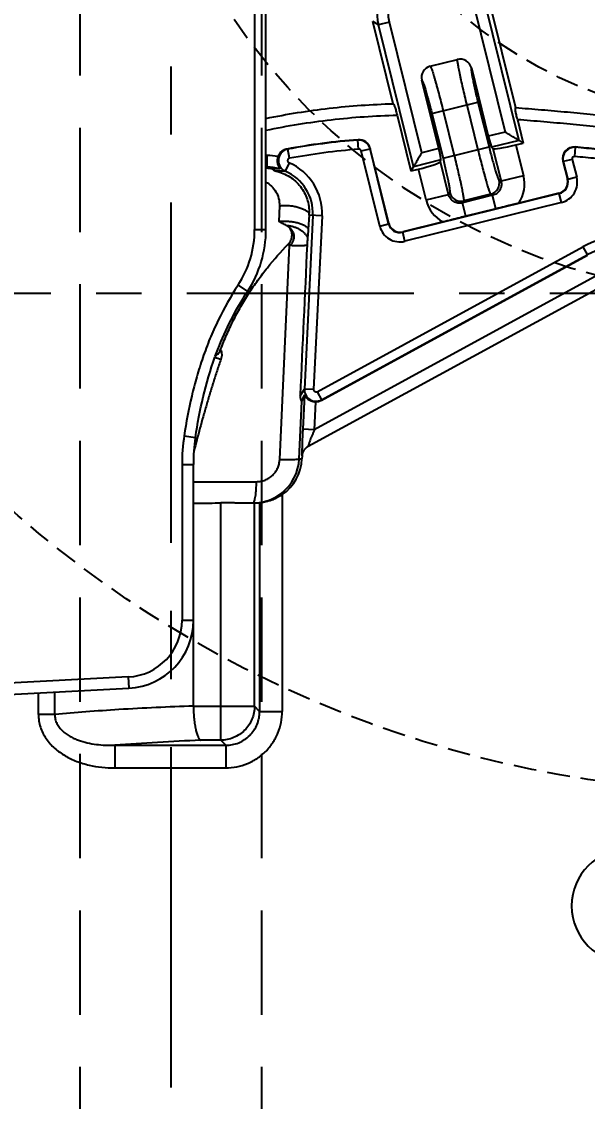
# Model space of a CAD drawing. Header units: millimetres. Extents: x 28656 to 29764, y -21384 to -20601.
# Drawn here: x 29527.55 to 29552.48, y -20886.88 to -20839.29 of the extents above; entities that cross this region are included whole.
import ezdxf

# ---------------------------------------------------------------- set-up
doc = ezdxf.new("R2010")
doc.units = ezdxf.units.MM
doc.header["$LTSCALE"] = 8
doc.linetypes.add('CENTER', pattern=[2, 1.25, -0.25, 0.25, -0.25])
doc.linetypes.add('HIDDEN', pattern=[0.375, 0.25, -0.125])
doc.layers.get('DEFPOINTS').update_dxf_attribs({"color": 6})
for name, color, linetype in [('Cav-cor', 30, 'Continuous'), ('CL', 1, 'Continuous'), ('WT', 4, 'Continuous')]:
    doc.layers.add(name, color=color, linetype=linetype)
doc.layers.add('dim', color=3, linetype='Continuous', lineweight=15)
doc.styles.get("Standard").update_dxf_attribs({"font": 'txt.shx', "width": 0.8, "bigfont": 'chineset.shx'})
doc.dimstyles.new('ISO-25', dxfattribs={"dimtxt": 5, "dimasz": 4, "dimexe": 0.3, "dimexo": 0.3, "dimtad": 0, "dimzin": 1, "dimdsep": 46, "dimtxsty": 'Standard', "dimcen": 0, "dimclrd": 3, "dimclre": 3, "dimclrt": 3, "dimazin": 0, "dimtfac": 1, "dimtofl": 0, "dimtmove": 0, "dimatfit": 0, "dimfxl": 0, "dimarcsym": 0})

# ---------------------------------------------------------------- blocks, each defined once
blk = doc.blocks.new('*D27501')
at = {"layer": 'DEFPOINTS', "color": 0}
for p in [(29483.462, -20823.266), (29534.117, -20823.266), (29508.117, -20943.266)]:
    blk.add_point(p, dxfattribs=at)
at = {"layer": 'dim', "color": 3, "lineweight": -2}
for p, q in [((29533.817, -20823.266), (29483.162, -20823.266)), ((29483.462, -20827.266), (29483.462, -20874.308)), ((29483.462, -20939.266), (29483.462, -20892.224)), ((29507.817, -20943.266), (29483.162, -20943.266))]:
    blk.add_line(p, q, dxfattribs=at)
at = {"layer": 'dim', "color": 3}
for points in [[(29484.128, -20827.266), (29482.795, -20827.266), (29483.462, -20823.266)], [(29482.795, -20939.266), (29484.128, -20939.266), (29483.462, -20943.266)]]:
    blk.add_solid(points, dxfattribs=at)
at = {"layer": 'dim', "color": 3, "insert": (29483.462, -20883.266), "char_height": 5, "attachment_point": 5, "rotation": 90}
blk.add_mtext('120.00', dxfattribs=at)
blk = doc.blocks.new('*D27502')
at = {"layer": 'DEFPOINTS', "color": 0}
for p in [(29534.117, -20718.266), (29474.332, -20943.266), (29508.117, -20943.266)]:
    blk.add_point(p, dxfattribs=at)
at = {"layer": 'dim', "color": 3, "lineweight": -2}
for p, q in [((29533.817, -20718.266), (29474.032, -20718.266)), ((29474.332, -20722.266), (29474.332, -20820.808)), ((29474.332, -20939.266), (29474.332, -20840.724)), ((29507.817, -20943.266), (29474.032, -20943.266))]:
    blk.add_line(p, q, dxfattribs=at)
at = {"layer": 'dim', "color": 3}
for points in [[(29474.998, -20722.266), (29473.665, -20722.266), (29474.332, -20718.266)], [(29473.665, -20939.266), (29474.998, -20939.266), (29474.332, -20943.266)]]:
    blk.add_solid(points, dxfattribs=at)
at = {"layer": 'dim', "color": 3, "insert": (29474.332, -20830.766), "char_height": 5, "attachment_point": 5, "rotation": 90}
blk.add_mtext('225.00', dxfattribs=at)

msp = doc.modelspace()

# ---------------------------------------------------------------- linework, layer by layer
at = {"color": 8, "linetype": 'HIDDEN', "ltscale": 0.5}
for radius in [50, 28.15, 20.5]:
    msp.add_circle((29560.117, -20823.266), radius, dxfattribs=at)
at = {"layer": 'Cav-cor', "color": 241}
for p, q in [((29537.817, -20838.023), (29537.817, -20848.449)), ((29538.317, -20848.449), (29538.317, -20838.023)), ((29547.919, -20838.281), (29549.469, -20844.528)), ((29548.066, -20838.037), (29549.316, -20843.079)), ((29547.436, -20838.401), (29548.863, -20844.156)), ((29543.273, -20839.433), (29543.029, -20839.287)), ((29543.927, -20842.906), (29543.029, -20839.287)), ((29543.756, -20839.313), (29543.273, -20839.433)), ((29544.822, -20845.681), (29543.273, -20839.433)), ((29545.184, -20845.069), (29543.756, -20839.313)), ((29545.556, -20841.254), (29546.752, -20840.958)), ((29547.37, -20841.33), (29548.117, -20844.341)), ((29545.93, -20844.884), (29545.183, -20841.872)), ((29545.63, -20843.338), (29547.659, -20842.834)), ((29547.165, -20842.957), (29547.655, -20844.932)), ((29547.659, -20842.834), (29548.149, -20844.81)), ((29544.098, -20843.412), (29544.708, -20845.87)), ((29545.63, -20843.338), (29546.12, -20845.313)), ((29546.124, -20843.215), (29546.614, -20845.19)), ((29549.399, -20843.598), (29549.658, -20844.643)), ((29542.379, -20844.493), (29542.369, -20844.506)), ((29542.4, -20844.913), (29542.369, -20844.506)), ((29548.863, -20844.156), (29548.117, -20844.341)), ((29549.47, -20844.529), (29548.263, -20844.828)), ((29549.47, -20844.529), (29549.658, -20844.643)), ((29539.354, -20845.311), (29539.28, -20844.91)), ((29542.507, -20844.99), (29542.903, -20844.892)), ((29543.329, -20848.301), (29542.507, -20844.99)), ((29542.913, -20844.878), (29542.903, -20844.892)), ((29543.724, -20848.202), (29542.903, -20844.892)), ((29543.734, -20848.187), (29542.913, -20844.878)), ((29545.93, -20844.884), (29545.184, -20845.069)), ((29546.12, -20845.313), (29548.149, -20844.81)), ((29548.321, -20844.887), (29548.263, -20844.828)), ((29548.321, -20844.887), (29548.679, -20846.327)), ((29549.33, -20844.724), (29549.658, -20844.643)), ((29549.33, -20844.724), (29549.667, -20846.082)), ((29551.927, -20845.234), (29551.965, -20844.828)), ((29551.948, -20844.813), (29551.965, -20844.828)), ((29538.317, -20845.186), (29538.358, -20845.186)), ((29538.358, -20845.186), (29538.358, -20845.696)), ((29546.028, -20845.383), (29544.822, -20845.682)), ((29546.004, -20845.462), (29546.028, -20845.383)), ((29546.361, -20846.902), (29546.004, -20845.462)), ((29551.406, -20845.444), (29551.602, -20846.235)), ((29551.406, -20845.444), (29551.423, -20845.458)), ((29551.818, -20845.36), (29551.423, -20845.458)), ((29551.423, -20845.458), (29551.618, -20846.245)), ((29551.818, -20845.36), (29552.013, -20846.146)), ((29538.317, -20845.696), (29538.358, -20845.696)), ((29538.358, -20845.696), (29538.317, -20845.734)), ((29539.332, -20845.505), (29539.169, -20845.879)), ((29544.822, -20845.681), (29544.708, -20845.87)), ((29544.708, -20845.87), (29545.036, -20845.789)), ((29545.373, -20847.147), (29545.036, -20845.789)), ((29548.591, -20846.274), (29548.679, -20846.327)), ((29549.667, -20846.082), (29548.679, -20846.327)), ((29551.618, -20846.245), (29551.602, -20846.235)), ((29552.013, -20846.146), (29551.618, -20846.245)), ((29551.246, -20846.862), (29544.342, -20848.574)), ((29545.373, -20847.147), (29546.361, -20846.902)), ((29546.414, -20846.814), (29546.361, -20846.902)), ((29548.219, -20846.891), (29547.031, -20847.186)), ((29548.219, -20846.891), (29548.307, -20846.944)), ((29551.23, -20846.853), (29549.46, -20847.291)), ((29551.246, -20846.862), (29551.23, -20846.853)), ((29551.344, -20847.258), (29551.246, -20846.862)), ((29551.344, -20847.258), (29544.44, -20848.97)), ((29548.307, -20846.944), (29546.978, -20847.274)), ((29547.031, -20847.186), (29546.978, -20847.274)), ((29547.125, -20847.868), (29546.978, -20847.274)), ((29548.454, -20847.538), (29548.307, -20846.944)), ((29538.909, -20847.41), (29538.881, -20848.094)), ((29540.381, -20847.833), (29540.01, -20855.486)), ((29540.788, -20847.852), (29540.22, -20847.825)), ((29540.788, -20847.852), (29540.417, -20855.506)), ((29548.454, -20847.538), (29547.125, -20847.868)), ((29543.329, -20848.301), (29543.724, -20848.202)), ((29543.724, -20848.202), (29543.734, -20848.187)), ((29546.121, -20848.12), (29544.351, -20848.559)), ((29537.817, -20848.449), (29538.317, -20848.449)), ((29544.342, -20848.574), (29544.351, -20848.559)), ((29544.44, -20848.97), (29544.342, -20848.574)), ((29538.921, -20858.596), (29539.36, -20849.161)), ((29540.568, -20855.6), (29552.283, -20849.213)), ((29552.283, -20849.213), (29552.484, -20849.582)), ((29540.749, -20855.981), (29552.484, -20849.582)), ((29540.763, -20855.958), (29552.478, -20849.571)), ((29552.96, -20850.454), (29540.447, -20857.276)), ((29537.085, -20850.909), (29537.504, -20851.183)), ((29540.173, -20858.007), (29553.204, -20850.902)), ((29539.823, -20855.784), (29540.01, -20855.486)), ((29540.417, -20855.506), (29540.01, -20855.486)), ((29540.011, -20855.748), (29539.938, -20857.252)), ((29540.568, -20855.6), (29540.763, -20855.958)), ((29540.749, -20855.981), (29540.763, -20855.958)), ((29539.783, -20858.566), (29539.902, -20856.03)), ((29540.507, -20856.043), (29540.447, -20857.276)), ((29540.447, -20857.276), (29539.938, -20857.252)), ((29534.713, -20857.541), (29535.207, -20857.616)), ((29534.617, -20858.813), (29535.117, -20858.813)), ((29534.617, -20858.813), (29534.617, -20865.677)), ((29535.117, -20869.469), (29535.117, -20858.813)), ((29539.783, -20858.566), (29539.901, -20858.566)), ((29539.907, -20858.43), (29539.901, -20858.566)), ((29535.117, -20859.567), (29537.899, -20859.567)), ((29539.034, -20860.138), (29539.034, -20869.692)), ((29535.117, -20860.507), (29535.828, -20860.507)), ((29536.321, -20870.963), (29536.321, -20860.504)), ((29537.765, -20860.507), (29537.05, -20860.507)), ((29537.815, -20869.469), (29537.815, -20860.507)), ((29538.037, -20860.497), (29538.037, -20869.692)), ((29534.617, -20865.677), (29535.117, -20865.677)), ((29532.248, -20868.173), (29500.117, -20869.857)), ((29532.248, -20868.173), (29532.274, -20868.673)), ((29500.117, -20870.358), (29532.274, -20868.673)), ((29528.287, -20869.823), (29528.287, -20868.882)), ((29529.012, -20869.823), (29529.012, -20868.844)), ((29535.117, -20869.469), (29537.815, -20869.469)), ((29538.037, -20869.692), (29537.815, -20869.469)), ((29538.037, -20869.692), (29539.034, -20869.692)), ((29529.012, -20869.823), (29528.287, -20869.823)), ((29531.65, -20871.186), (29536.543, -20871.186)), ((29531.65, -20871.186), (29531.65, -20872.182)), ((29536.321, -20870.963), (29535.438, -20870.963)), ((29536.543, -20871.186), (29536.321, -20870.963)), ((29536.543, -20871.186), (29536.543, -20872.182)), ((29531.65, -20872.182), (29536.543, -20872.182))]:
    msp.add_line(p, q, dxfattribs=at)
for centre, radius, start, end in [((29545.209, -20838.955), 1.995, 103.995, 193.865), ((29546.875, -20841.453), 0.511, 13.9789, 103.9696), ((29545.678, -20841.75), 0.511, 103.8892, 193.8808), ((29544.703, -20874.374), 29.972, 94.4482, 100.5136), ((29544.704, -20874.382), 29.967, 94.4692, 100.4283), ((29542.408, -20845.015), 0.51, 13.9827, 94.4398), ((29542.418, -20845.001), 0.51, 13.925, 94.477), ((29538.74, -20849.829), 4.948, 83.744, 84.2716), ((29544.704, -20874.382), 29.559, 94.4689, 100.4273), ((29542.408, -20845.014), 0.102, 13.926, 94.4963), ((29551.9, -20845.321), 0.509, 84.5796, 193.9638), ((29551.918, -20845.336), 0.51, 84.7086, 193.8302), ((29538.357, -20847.742), 2.556, 78.9637, 89.9875), ((29551.917, -20845.335), 0.102, 84.5816, 193.9583), ((29538.283, -20847.744), 1.992, 79.9626, 89.0051), ((29538.358, -20847.736), 2.04, 74.0217, 90.0116), ((29538.967, -20850.273), 4.399, 87.3796, 92.601), ((29538.359, -20847.734), 2.025, 357.2097, 66.4217), ((29538.359, -20847.734), 2.432, 357.2123, 66.4224), ((29548.095, -20846.396), 0.511, 284.1157, 13.7443), ((29548.184, -20846.45), 1.528, 326.6168, 13.9444), ((29551.124, -20846.368), 0.509, 283.8408, 14.0192), ((29551.123, -20846.367), 0.917, 283.9172, 13.9435), ((29546.91, -20846.69), 0.511, 194.1157, 283.7443), ((29546.855, -20846.78), 1.528, 193.9082, 241.2638), ((29538.512, -20847.71), 1.712, 356.1553, 359.2021), ((29544.219, -20848.08), 0.917, 193.9172, 283.9435), ((29544.218, -20848.081), 0.509, 193.8408, 284.0192), ((29533.317, -20848.449), 4.5, 326.8629, 0), ((29533.317, -20848.449), 5, 326.8629, 0), ((29554.18, -20852.693), 3.964, 0, 118.6), ((29554.18, -20852.693), 3.556, 0, 118.6), ((29549.981, -20859.073), 14.781, 160.0931, 160.2624), ((29543.694, -20833.4), 22.043, 249.7581, 250.4834), ((29540.52, -20855.509), 0.51, 177.3617, 298.4624), ((29540.519, -20855.511), 0.102, 177.1698, 298.6544), ((29543.117, -20858.813), 8.5, 171.394, 180), ((29543.117, -20858.813), 8, 171.394, 180), ((29540.417, -20858.455), 0.51, 118.587, 177.2131), ((29537.749, -20858.469), 2.036, 307.387, 357.2716), ((29537.745, -20858.463), 2.044, 278.2074, 307.3971), ((29537.743, -20858.452), 2.055, 271.9893, 278.2123), ((29532.117, -20865.677), 2.5, 273, 0), ((29532.117, -20865.677), 3, 273, 0), ((29539.608, -20974.28), 103.401, 92.31114, 94.41386), ((29554.286, -20878.266), 2.5, 90, 270)]:
    msp.add_arc(centre, radius, start, end, dxfattribs=at)
for centre, major_axis, ratio, start_param, end_param in [((29548.143, -20844.335), (-0.123, 0.495), 0.052408, 1.570796, 3.054326), ((29545.904, -20844.89), (-0.123, 0.495), 0.052408, -3.054326, -1.570796), ((29549.309, -20844.637), (0.99, 0.246), 0.087489, -3.089233, -1.570796), ((29545.014, -20845.703), (0.99, 0.246), 0.087489, -1.570796, -0.05236), ((29551.106, -20846.357), (0.437, -0.264), 0.998783, -0.784789, 0.784789), ((29544.229, -20848.063), (0.264, 0.437), 0.998783, -3.926382, -2.356803), ((29538.464, -20858.788), (1.695, 3.59), 0.049606, -0.671752, -0.537792), ((29540.506, -20855.532), (0.272, 0.433), 0.997466, -2.577496, -2.083473), ((29537.862, -20858.467), (-2.041, 0), 0.999657, 2.182041, 3.093162), ((29535.828, -20859.487), (-6.66, 0), 0.153158, 1.570796, 1.64486), ((29537.753, -20858.467), (2.914, 0), 0.700101, -1.549724, -1.47319)]:
    msp.add_ellipse(centre, major_axis=major_axis, ratio=ratio, start_param=start_param, end_param=end_param, dxfattribs=at)
at = {"layer": 'Cav-cor', "color": 241, "extrusion": (-0.998336, 0.045896, 0.0349)}
msp.add_ellipse((29608.99, -19351.559), major_axis=(74.727, 1625.472), ratio=0.000625, start_param=2.74224, end_param=2.752863, dxfattribs=at)
at = {"layer": 'Cav-cor', "color": 241}
for points, knots in [([(29543.756, -20839.313), (29543.733, -20839.219), (29543.704, -20839.024), (29543.719, -20838.729), (29543.791, -20838.443), (29543.917, -20838.177), (29544.094, -20837.94), (29544.313, -20837.743), (29544.566, -20837.593), (29544.752, -20837.527), (29544.847, -20837.503)], [0, 0, 0, 0, 0.12495, 0.249939, 0.374965, 0.500005, 0.625044, 0.750068, 0.875054, 1, 1, 1, 1]), ([(29546.752, -20840.958), (29546.75, -20840.958), (29546.748, -20840.961), (29546.747, -20840.965), (29546.746, -20840.972), (29546.745, -20840.983), (29546.746, -20841.01), (29546.751, -20841.055), (29546.76, -20841.122), (29546.774, -20841.206), (29546.792, -20841.307), (29546.815, -20841.424), (29546.841, -20841.556), (29546.872, -20841.7), (29546.919, -20841.916), (29546.985, -20842.207), (29547.071, -20842.575), (29547.133, -20842.828), (29547.165, -20842.957)], [0, 0, 0, 0, 0.002266, 0.004046, 0.006351, 0.01263, 0.021199, 0.045239, 0.078375, 0.120325, 0.170714, 0.229062, 0.294824, 0.367363, 0.445991, 0.618426, 0.805488, 1, 1, 1, 1]), ([(29545.556, -20841.254), (29545.557, -20841.254), (29545.56, -20841.255), (29545.563, -20841.258), (29545.567, -20841.264), (29545.573, -20841.274), (29545.585, -20841.298), (29545.602, -20841.34), (29545.625, -20841.403), (29545.652, -20841.484), (29545.683, -20841.582), (29545.718, -20841.696), (29545.756, -20841.825), (29545.796, -20841.967), (29545.856, -20842.18), (29545.934, -20842.468), (29546.029, -20842.834), (29546.093, -20843.086), (29546.124, -20843.215)], [0, 0, 0, 0, 0.002265, 0.004044, 0.006349, 0.012627, 0.021196, 0.045236, 0.078371, 0.120323, 0.170714, 0.229065, 0.29483, 0.367372, 0.446002, 0.61844, 0.805501, 1, 1, 1, 1]), ([(29547.37, -20841.33), (29547.369, -20841.33), (29547.367, -20841.331), (29547.365, -20841.334), (29547.363, -20841.338), (29547.361, -20841.346), (29547.361, -20841.359), (29547.361, -20841.375), (29547.362, -20841.394), (29547.363, -20841.417), (29547.367, -20841.455), (29547.375, -20841.51), (29547.387, -20841.586), (29547.402, -20841.674), (29547.428, -20841.812), (29547.468, -20842.009), (29547.524, -20842.266), (29547.589, -20842.545), (29547.635, -20842.737), (29547.659, -20842.834)], [0, 0, 0, 0, 0.002607, 0.0043, 0.006437, 0.012268, 0.020345, 0.030726, 0.043424, 0.058429, 0.075719, 0.116994, 0.166893, 0.224942, 0.290594, 0.442075, 0.615442, 0.803881, 1, 1, 1, 1]), ([(29545.183, -20841.872), (29545.184, -20841.872), (29545.186, -20841.872), (29545.189, -20841.873), (29545.193, -20841.876), (29545.198, -20841.883), (29545.205, -20841.894), (29545.212, -20841.908), (29545.22, -20841.925), (29545.23, -20841.947), (29545.244, -20841.982), (29545.263, -20842.034), (29545.288, -20842.106), (29545.315, -20842.191), (29545.357, -20842.326), (29545.414, -20842.518), (29545.484, -20842.772), (29545.557, -20843.049), (29545.606, -20843.24), (29545.63, -20843.338)], [0, 0, 0, 0, 0.002607, 0.0043, 0.006437, 0.012269, 0.020346, 0.030727, 0.043424, 0.058428, 0.075717, 0.116991, 0.166893, 0.224945, 0.290602, 0.442088, 0.615457, 0.803894, 1, 1, 1, 1]), ([(29538.317, -20843.556), (29539.239, -20843.364), (29541.103, -20843.065), (29542.985, -20842.933), (29543.927, -20842.906)], [0, 0, 0, 0, 0.499986, 1, 1, 1, 1]), ([(29543.927, -20842.906), (29543.929, -20842.906), (29543.933, -20842.909), (29543.939, -20842.917), (29543.947, -20842.929), (29543.959, -20842.954), (29543.976, -20842.997), (29543.998, -20843.059), (29544.022, -20843.135), (29544.048, -20843.221), (29544.073, -20843.314), (29544.09, -20843.378), (29544.098, -20843.411)], [0, 0, 0, 0, 0.010583, 0.028672, 0.055332, 0.090597, 0.185722, 0.31048, 0.460075, 0.628968, 0.811097, 1, 1, 1, 1]), ([(29549.399, -20843.596), (29549.39, -20843.563), (29549.375, -20843.499), (29549.354, -20843.404), (29549.336, -20843.316), (29549.324, -20843.248), (29549.316, -20843.2), (29549.312, -20843.169), (29549.309, -20843.142), (29549.308, -20843.12), (29549.308, -20843.104), (29549.308, -20843.094), (29549.309, -20843.089), (29549.31, -20843.084), (29549.312, -20843.081), (29549.314, -20843.079), (29549.315, -20843.078), (29549.316, -20843.079)], [0, 0, 0, 0, 0.191562, 0.376676, 0.548643, 0.700619, 0.767024, 0.826005, 0.876877, 0.919068, 0.952159, 0.965229, 0.975991, 0.984514, 0.990972, 0.995803, 1, 1, 1, 1]), ([(29549.316, -20843.079), (29549.697, -20843.107), (29550.459, -20843.169), (29551.601, -20843.27), (29552.742, -20843.378), (29553.883, -20843.491), (29555.024, -20843.606), (29556.165, -20843.719), (29557.305, -20843.84), (29558.443, -20843.98), (29559.577, -20844.151), (29560.516, -20844.327), (29561.262, -20844.495), (29561.817, -20844.637), (29562.368, -20844.796), (29562.914, -20844.971), (29563.454, -20845.163), (29564.167, -20845.438), (29565.045, -20845.817), (29566.082, -20846.306), (29566.767, -20846.645), (29567.109, -20846.815)], [0, 0, 0, 0, 0.062499, 0.124998, 0.187497, 0.249996, 0.312495, 0.374994, 0.437493, 0.499992, 0.562491, 0.624991, 0.656243, 0.687494, 0.718746, 0.749999, 0.781251, 0.812502, 0.875002, 0.937501, 1, 1, 1, 1]), ([(29538.317, -20844.078), (29539.267, -20843.876), (29541.187, -20843.565), (29543.128, -20843.436), (29544.098, -20843.412)], [0, 0, 0, 0, 0.500015, 1, 1, 1, 1]), ([(29549.399, -20843.598), (29549.786, -20843.627), (29550.559, -20843.69), (29551.719, -20843.793), (29552.878, -20843.904), (29553.843, -20844.001), (29554.616, -20844.077), (29555.388, -20844.153), (29556.353, -20844.251), (29557.51, -20844.377), (29558.665, -20844.525), (29559.815, -20844.708), (29560.957, -20844.94), (29562.085, -20845.233), (29563.006, -20845.539), (29563.731, -20845.815), (29564.449, -20846.112), (29565.333, -20846.513), (29566.38, -20847.021), (29567.075, -20847.367), (29567.422, -20847.54)], [0, 0, 0, 0, 0.062496, 0.124993, 0.187489, 0.249985, 0.281233, 0.31248, 0.374976, 0.437475, 0.499972, 0.562475, 0.624981, 0.687485, 0.749991, 0.78125, 0.812502, 0.875005, 0.937505, 1, 1, 1, 1]), ([(29549.471, -20844.529), (29549.462, -20844.523), (29549.436, -20844.507), (29549.387, -20844.476), (29549.32, -20844.435), (29549.208, -20844.366), (29549.055, -20844.273), (29548.928, -20844.196), (29548.863, -20844.156)], [0, 0, 0, 0, 0.043978, 0.128852, 0.243403, 0.377482, 0.678962, 1, 1, 1, 1]), ([(29539.234, -20844.905), (29539.191, -20844.914), (29539.106, -20844.941), (29538.993, -20845.013), (29538.903, -20845.112), (29538.862, -20845.192), (29538.847, -20845.233)], [0, 0, 0, 0, 0.249889, 0.500002, 0.750111, 1, 1, 1, 1]), ([(29539.28, -20844.91), (29539.227, -20844.92), (29539.124, -20844.957), (29538.995, -20845.058), (29538.904, -20845.195), (29538.86, -20845.353), (29538.867, -20845.517), (29538.925, -20845.67), (29539.028, -20845.797), (29539.119, -20845.857), (29539.169, -20845.879)], [0, 0, 0, 0, 0.12474, 0.249717, 0.374798, 0.500001, 0.625205, 0.750287, 0.875263, 1, 1, 1, 1]), ([(29547.655, -20844.932), (29547.686, -20845.057), (29547.747, -20845.301), (29547.84, -20845.656), (29547.915, -20845.937), (29547.973, -20846.146), (29548.013, -20846.286), (29548.051, -20846.415), (29548.085, -20846.529), (29548.116, -20846.629), (29548.144, -20846.714), (29548.168, -20846.783), (29548.186, -20846.829), (29548.199, -20846.858), (29548.206, -20846.873), (29548.213, -20846.884), (29548.217, -20846.89), (29548.219, -20846.891)], [0, 0, 0, 0, 0.188567, 0.370418, 0.538964, 0.616349, 0.688182, 0.753836, 0.81271, 0.864297, 0.908132, 0.943838, 0.971132, 0.981556, 0.989822, 0.995947, 1, 1, 1, 1]), ([(29548.149, -20844.81), (29548.172, -20844.903), (29548.219, -20845.086), (29548.289, -20845.352), (29548.357, -20845.598), (29548.412, -20845.786), (29548.453, -20845.92), (29548.48, -20846.006), (29548.505, -20846.08), (29548.527, -20846.143), (29548.547, -20846.195), (29548.564, -20846.233), (29548.576, -20846.257), (29548.585, -20846.269), (29548.589, -20846.273), (29548.591, -20846.274)], [0, 0, 0, 0, 0.188342, 0.369972, 0.538317, 0.687365, 0.752955, 0.811782, 0.863348, 0.907199, 0.942968, 0.970388, 0.98931, 0.995636, 1, 1, 1, 1]), ([(29566.743, -20848.312), (29566.457, -20848.17), (29565.885, -20847.885), (29565.022, -20847.466), (29564.15, -20847.066), (29563.413, -20846.756), (29562.815, -20846.529), (29562.362, -20846.371), (29561.905, -20846.226), (29561.29, -20846.049), (29560.513, -20845.861), (29559.258, -20845.614), (29557.991, -20845.435), (29556.72, -20845.289), (29555.925, -20845.207), (29555.289, -20845.143), (29554.653, -20845.079), (29553.857, -20844.999), (29552.903, -20844.905), (29552.266, -20844.843), (29551.948, -20844.813)], [0, 0, 0, 0, 0.062499, 0.124999, 0.187499, 0.25, 0.281252, 0.312506, 0.34376, 0.375013, 0.437515, 0.500015, 0.625004, 0.687503, 0.750003, 0.781252, 0.812502, 0.875001, 0.937501, 1, 1, 1, 1]), ([(29566.731, -20848.321), (29566.446, -20848.179), (29565.874, -20847.894), (29565.013, -20847.476), (29564.143, -20847.077), (29563.26, -20846.706), (29562.511, -20846.432), (29561.902, -20846.238), (29561.289, -20846.062), (29560.513, -20845.874), (29559.26, -20845.628), (29557.996, -20845.449), (29556.728, -20845.303), (29555.934, -20845.221), (29555.299, -20845.157), (29554.664, -20845.093), (29553.871, -20845.014), (29552.918, -20844.919), (29552.283, -20844.858), (29551.965, -20844.828)], [0, 0, 0, 0, 0.062498, 0.124997, 0.187496, 0.249996, 0.312501, 0.343755, 0.375009, 0.437517, 0.500019, 0.625009, 0.687507, 0.750006, 0.781255, 0.812505, 0.875003, 0.937502, 1, 1, 1, 1]), ([(29538.847, -20845.233), (29538.835, -20845.265), (29538.818, -20845.33), (29538.809, -20845.426), (29538.815, -20845.503), (29538.826, -20845.56), (29538.836, -20845.598), (29538.848, -20845.633), (29538.862, -20845.666), (29538.876, -20845.694), (29538.889, -20845.716), (29538.898, -20845.732), (29538.905, -20845.742), (29538.91, -20845.751), (29538.915, -20845.759), (29538.919, -20845.765), (29538.921, -20845.769), (29538.922, -20845.772), (29538.922, -20845.773), (29538.921, -20845.774), (29538.92, -20845.775), (29538.92, -20845.775)], [0, 0, 0, 0, 0.17859, 0.350465, 0.509479, 0.583382, 0.653298, 0.719114, 0.780605, 0.837424, 0.88907, 0.912502, 0.933864, 0.95278, 0.968868, 0.981713, 0.990875, 0.994005, 0.996241, 0.997959, 1, 1, 1, 1]), ([(29539.354, -20845.311), (29539.343, -20845.313), (29539.322, -20845.32), (29539.296, -20845.341), (29539.278, -20845.368), (29539.269, -20845.4), (29539.271, -20845.432), (29539.282, -20845.463), (29539.303, -20845.489), (29539.322, -20845.5), (29539.332, -20845.505)], [0, 0, 0, 0, 0.124976, 0.250023, 0.375005, 0.500001, 0.625, 0.749979, 0.875028, 1, 1, 1, 1]), ([(29545.184, -20845.069), (29545.145, -20845.134), (29545.069, -20845.261), (29544.977, -20845.416), (29544.91, -20845.528), (29544.87, -20845.597), (29544.841, -20845.647), (29544.826, -20845.673), (29544.82, -20845.682)], [0, 0, 0, 0, 0.321035, 0.622523, 0.756605, 0.87117, 0.956038, 1, 1, 1, 1]), ([(29546.12, -20845.313), (29546.143, -20845.406), (29546.188, -20845.59), (29546.25, -20845.858), (29546.305, -20846.107), (29546.344, -20846.299), (29546.371, -20846.436), (29546.387, -20846.525), (29546.399, -20846.603), (29546.409, -20846.669), (29546.416, -20846.723), (29546.419, -20846.765), (29546.419, -20846.792), (29546.417, -20846.807), (29546.415, -20846.812), (29546.414, -20846.814)], [0, 0, 0, 0, 0.188323, 0.369945, 0.538299, 0.687355, 0.75295, 0.81178, 0.863348, 0.907199, 0.942967, 0.970389, 0.989313, 0.995639, 1, 1, 1, 1]), ([(29546.614, -20845.19), (29546.645, -20845.315), (29546.705, -20845.56), (29546.789, -20845.917), (29546.854, -20846.201), (29546.9, -20846.412), (29546.93, -20846.555), (29546.957, -20846.686), (29546.98, -20846.803), (29547, -20846.906), (29547.015, -20846.994), (29547.025, -20847.066), (29547.031, -20847.116), (29547.034, -20847.147), (29547.034, -20847.164), (29547.033, -20847.177), (29547.032, -20847.183), (29547.031, -20847.186)], [0, 0, 0, 0, 0.188549, 0.37039, 0.538946, 0.616334, 0.688173, 0.753833, 0.812711, 0.8643, 0.908137, 0.943842, 0.971135, 0.981559, 0.989825, 0.995949, 1, 1, 1, 1]), ([(29566.55, -20848.686), (29566.267, -20848.545), (29565.701, -20848.263), (29564.848, -20847.849), (29563.987, -20847.453), (29563.113, -20847.086), (29562.37, -20846.815), (29561.768, -20846.623), (29561.312, -20846.494), (29560.853, -20846.376), (29560.237, -20846.235), (29559.461, -20846.084), (29558.525, -20845.935), (29557.585, -20845.812), (29556.643, -20845.704), (29555.857, -20845.623), (29555.228, -20845.56), (29554.6, -20845.497), (29553.814, -20845.418), (29552.87, -20845.324), (29552.241, -20845.264), (29551.927, -20845.234)], [0, 0, 0, 0, 0.062498, 0.124995, 0.187493, 0.249992, 0.312496, 0.34375, 0.375003, 0.406259, 0.437515, 0.500016, 0.562515, 0.625014, 0.687512, 0.75001, 0.781259, 0.812507, 0.875005, 0.937502, 1, 1, 1, 1]), ([(29538.63, -20845.783), (29538.628, -20845.783), (29538.624, -20845.784), (29538.622, -20845.788), (29538.622, -20845.792), (29538.624, -20845.796), (29538.628, -20845.804), (29538.638, -20845.816), (29538.656, -20845.831), (29538.682, -20845.848), (29538.72, -20845.865), (29538.75, -20845.874), (29538.767, -20845.878)], [0, 0, 0, 0, 0.035627, 0.051044, 0.069767, 0.094165, 0.125482, 0.211675, 0.33409, 0.499527, 0.71878, 1, 1, 1, 1]), ([(29538.92, -20845.775), (29538.898, -20845.775), (29538.801, -20845.777), (29538.705, -20845.78), (29538.63, -20845.783)], [0, 0, 0, 0, 0.225977, 1, 1, 1, 1]), ([(29538.767, -20845.878), (29538.874, -20845.903), (29539.081, -20845.97), (29539.369, -20846.123), (29539.624, -20846.32), (29539.84, -20846.555), (29540.012, -20846.821), (29540.136, -20847.112), (29540.21, -20847.418), (29540.225, -20847.629), (29540.224, -20847.734)], [0, 0, 0, 0, 0.12828, 0.255544, 0.381501, 0.506219, 0.629872, 0.752872, 0.876107, 1, 1, 1, 1]), ([(29538.317, -20846.363), (29538.407, -20846.41), (29538.574, -20846.533), (29538.767, -20846.781), (29538.89, -20847.079), (29538.913, -20847.299), (29538.909, -20847.41)], [0, 0, 0, 0, 0.242235, 0.485004, 0.73548, 1, 1, 1, 1]), ([(29548.679, -20846.327), (29548.687, -20846.36), (29548.697, -20846.426), (29548.692, -20846.526), (29548.668, -20846.624), (29548.625, -20846.715), (29548.565, -20846.796), (29548.489, -20846.863), (29548.403, -20846.914), (29548.339, -20846.936), (29548.307, -20846.944)], [0, 0, 0, 0, 0.124681, 0.249627, 0.374779, 0.500038, 0.625291, 0.750429, 0.875348, 1, 1, 1, 1]), ([(29546.978, -20847.274), (29546.946, -20847.282), (29546.88, -20847.292), (29546.779, -20847.288), (29546.681, -20847.263), (29546.59, -20847.22), (29546.509, -20847.16), (29546.442, -20847.085), (29546.391, -20846.998), (29546.369, -20846.934), (29546.361, -20846.902)], [0, 0, 0, 0, 0.124681, 0.249627, 0.374779, 0.500038, 0.625291, 0.750429, 0.875348, 1, 1, 1, 1]), ([(29538.909, -20847.41), (29538.972, -20847.401), (29539.1, -20847.391), (29539.295, -20847.392), (29539.49, -20847.411), (29539.677, -20847.448), (29539.849, -20847.499), (29540.001, -20847.564), (29540.127, -20847.64), (29540.196, -20847.702), (29540.224, -20847.734)], [0, 0, 0, 0, 0.136088, 0.276895, 0.417935, 0.555254, 0.684992, 0.803759, 0.909201, 1, 1, 1, 1]), ([(29549.46, -20847.291), (29549.376, -20847.312), (29549.041, -20847.395), (29548.705, -20847.476), (29548.454, -20847.538)], [0, 0, 0, 0, 0.250638, 1, 1, 1, 1]), ([(29540.22, -20847.825), (29540.217, -20847.872), (29540.204, -20848.063), (29540.191, -20848.253), (29540.182, -20848.396)], [0, 0, 0, 0, 0.248319, 1, 1, 1, 1]), ([(29547.125, -20847.868), (29547.041, -20847.888), (29546.707, -20847.972), (29546.372, -20848.057), (29546.121, -20848.12)], [0, 0, 0, 0, 0.250662, 1, 1, 1, 1]), ([(29538.881, -20848.093), (29538.943, -20848.086), (29539.071, -20848.078), (29539.264, -20848.081), (29539.456, -20848.1), (29539.641, -20848.134), (29539.811, -20848.182), (29539.961, -20848.242), (29540.085, -20848.313), (29540.154, -20848.369), (29540.182, -20848.399)], [0, 0, 0, 0, 0.137293, 0.279175, 0.421053, 0.558871, 0.688672, 0.806959, 0.91123, 1, 1, 1, 1]), ([(29539.218, -20848.273), (29539.161, -20848.243), (29539.048, -20848.185), (29538.935, -20848.126), (29538.881, -20848.093)], [0, 0, 0, 0, 0.502276, 1, 1, 1, 1]), ([(29539.217, -20848.273), (29539.267, -20848.274), (29539.367, -20848.284), (29539.512, -20848.317), (29539.651, -20848.365), (29539.781, -20848.428), (29539.898, -20848.506), (29540.001, -20848.596), (29540.086, -20848.697), (29540.131, -20848.771), (29540.15, -20848.809)], [0, 0, 0, 0, 0.133031, 0.265591, 0.396292, 0.524386, 0.649119, 0.769971, 0.887205, 1, 1, 1, 1]), ([(29539.336, -20848.361), (29539.319, -20848.343), (29539.282, -20848.31), (29539.24, -20848.284), (29539.217, -20848.273)], [0, 0, 0, 0, 0.497757, 1, 1, 1, 1]), ([(29539.299, -20849.093), (29539.324, -20849.066), (29539.37, -20849.009), (29539.422, -20848.915), (29539.456, -20848.814), (29539.47, -20848.712), (29539.465, -20848.612), (29539.444, -20848.533), (29539.417, -20848.474), (29539.393, -20848.433), (29539.366, -20848.395), (29539.346, -20848.371), (29539.335, -20848.36)], [0, 0, 0, 0, 0.134899, 0.268105, 0.398196, 0.524774, 0.647659, 0.76716, 0.825975, 0.884349, 0.942346, 1, 1, 1, 1]), ([(29539.336, -20848.361), (29539.368, -20848.381), (29539.426, -20848.43), (29539.493, -20848.522), (29539.535, -20848.627), (29539.549, -20848.721), (29539.547, -20848.798), (29539.539, -20848.856), (29539.524, -20848.912), (29539.502, -20848.967), (29539.475, -20849.021), (29539.444, -20849.073), (29539.407, -20849.122), (29539.377, -20849.149), (29539.36, -20849.161)], [0, 0, 0, 0, 0.121836, 0.242731, 0.363756, 0.486398, 0.548749, 0.611536, 0.674594, 0.738205, 0.802915, 0.868829, 0.934735, 1, 1, 1, 1]), ([(29540.15, -20848.809), (29540.145, -20848.86), (29540.137, -20848.975), (29540.13, -20849.091), (29540.128, -20849.155)], [0, 0, 0, 0, 0.441578, 1, 1, 1, 1]), ([(29540.182, -20848.396), (29540.177, -20848.472), (29540.167, -20848.61), (29540.156, -20848.747), (29540.15, -20848.809)], [0, 0, 0, 0, 0.549939, 1, 1, 1, 1]), ([(29536.32, -20853.736), (29536.403, -20853.52), (29536.578, -20853.091), (29536.871, -20852.461), (29537.199, -20851.848), (29537.56, -20851.254), (29537.954, -20850.682), (29538.519, -20849.947), (29538.981, -20849.428), (29539.299, -20849.093)], [0, 0, 0, 0, 0.125032, 0.250087, 0.375142, 0.500185, 0.625207, 0.750193, 1, 1, 1, 1]), ([(29539.36, -20849.161), (29539.356, -20849.155), (29539.335, -20849.132), (29539.315, -20849.109), (29539.299, -20849.093)], [0, 0, 0, 0, 0.243861, 1, 1, 1, 1]), ([(29540.128, -20849.155), (29540.108, -20849.157), (29540.064, -20849.161), (29539.96, -20849.166), (29539.804, -20849.169), (29539.592, -20849.168), (29539.44, -20849.164), (29539.36, -20849.161)], [0, 0, 0, 0, 0.077963, 0.172715, 0.40655, 0.687856, 1, 1, 1, 1]), ([(29537.085, -20850.909), (29536.762, -20851.404), (29536.324, -20852.179), (29535.839, -20853.259), (29535.526, -20854.09), (29535.26, -20854.937), (29534.964, -20856.083), (29534.801, -20856.956), (29534.713, -20857.541)], [0, 0, 0, 0, 0.249913, 0.374932, 0.499952, 0.624974, 0.749996, 1, 1, 1, 1]), ([(29536.083, -20854.04), (29536.12, -20853.938), (29536.492, -20852.943), (29536.976, -20851.992), (29537.504, -20851.183)], [0, 0, 0, 0, 0.101912, 1, 1, 1, 1]), ([(29536.083, -20854.04), (29536.109, -20854.022), (29536.16, -20853.982), (29536.248, -20853.885), (29536.296, -20853.798), (29536.319, -20853.736)], [0, 0, 0, 0, 0.245282, 0.494698, 1, 1, 1, 1]), ([(29536.32, -20853.736), (29536.347, -20853.805), (29536.373, -20853.918), (29536.362, -20854.068), (29536.343, -20854.141), (29536.33, -20854.176)], [0, 0, 0, 0, 0.497832, 0.748717, 1, 1, 1, 1]), ([(29536.33, -20854.176), (29536.271, -20854.342), (29536.157, -20854.676), (29535.996, -20855.18), (29535.842, -20855.685), (29535.692, -20856.192), (29535.547, -20856.701), (29535.359, -20857.38), (29535.225, -20857.891), (29535.138, -20858.233)], [0, 0, 0, 0, 0.125021, 0.250049, 0.375071, 0.500072, 0.62506, 0.750046, 1, 1, 1, 1]), ([(29539.823, -20855.784), (29539.822, -20855.806), (29539.823, -20855.847), (29539.833, -20855.904), (29539.845, -20855.944), (29539.856, -20855.971), (29539.863, -20855.986), (29539.871, -20856), (29539.878, -20856.01), (29539.884, -20856.019), (29539.889, -20856.025), (29539.893, -20856.029), (29539.897, -20856.032), (29539.9, -20856.032), (29539.901, -20856.031), (29539.902, -20856.03)], [0, 0, 0, 0, 0.241795, 0.45726, 0.635283, 0.709523, 0.774275, 0.829845, 0.876534, 0.914744, 0.944862, 0.967275, 0.982491, 0.991869, 1, 1, 1, 1]), ([(29540.011, -20855.748), (29540.011, -20855.748), (29540.011, -20855.747), (29540.013, -20855.748), (29540.014, -20855.749), (29540.015, -20855.75), (29540.017, -20855.753), (29540.019, -20855.756), (29540.021, -20855.759), (29540.025, -20855.765), (29540.03, -20855.773), (29540.036, -20855.783), (29540.044, -20855.795), (29540.056, -20855.812), (29540.072, -20855.834), (29540.095, -20855.862), (29540.121, -20855.889), (29540.151, -20855.916), (29540.185, -20855.941), (29540.235, -20855.974), (29540.307, -20856.009), (29540.403, -20856.037), (29540.472, -20856.043), (29540.507, -20856.043)], [0, 0, 0, 0, 0.001376, 0.002859, 0.005392, 0.009105, 0.01396, 0.019886, 0.026802, 0.03462, 0.052617, 0.073307, 0.096311, 0.121268, 0.175639, 0.234365, 0.296917, 0.363054, 0.432597, 0.505417, 0.660541, 0.826925, 1, 1, 1, 1]), ([(29539.938, -20857.252), (29539.935, -20857.323), (29539.928, -20857.464), (29539.919, -20857.671), (29539.913, -20857.837), (29539.909, -20857.963), (29539.906, -20858.05), (29539.904, -20858.131), (29539.903, -20858.204), (29539.902, -20858.268), (29539.901, -20858.316), (29539.902, -20858.349), (29539.902, -20858.37), (29539.902, -20858.388), (29539.903, -20858.403), (29539.904, -20858.414), (29539.905, -20858.423), (29539.905, -20858.427), (29539.907, -20858.43), (29539.907, -20858.43)], [0, 0, 0, 0, 0.181411, 0.358604, 0.526298, 0.604923, 0.679021, 0.747708, 0.810071, 0.865124, 0.911868, 0.93184, 0.949408, 0.964474, 0.976937, 0.986729, 0.993814, 0.99818, 1, 1, 1, 1]), ([(29540.447, -20857.276), (29540.431, -20857.316), (29540.399, -20857.395), (29540.353, -20857.513), (29540.308, -20857.627), (29540.272, -20857.72), (29540.245, -20857.79), (29540.227, -20857.839), (29540.21, -20857.885), (29540.198, -20857.92), (29540.189, -20857.944), (29540.184, -20857.961), (29540.179, -20857.975), (29540.176, -20857.985), (29540.174, -20857.992), (29540.173, -20857.996), (29540.172, -20858), (29540.172, -20858.002), (29540.172, -20858.005), (29540.172, -20858.006), (29540.172, -20858.007), (29540.173, -20858.007), (29540.173, -20858.007)], [0, 0, 0, 0, 0.164168, 0.326668, 0.485057, 0.636207, 0.707545, 0.774916, 0.837081, 0.892241, 0.916603, 0.938417, 0.957338, 0.973021, 0.979543, 0.985143, 0.989806, 0.993517, 0.996271, 0.998082, 0.99908, 1, 1, 1, 1]), ([(29537.899, -20859.567), (29537.964, -20859.567), (29538.093, -20859.554), (29538.279, -20859.5), (29538.453, -20859.412), (29538.607, -20859.292), (29538.736, -20859.145), (29538.835, -20858.975), (29538.899, -20858.79), (29538.918, -20858.661), (29538.921, -20858.596)], [0, 0, 0, 0, 0.124117, 0.248598, 0.373401, 0.498522, 0.623869, 0.749314, 0.874752, 1, 1, 1, 1]), ([(29539.783, -20858.566), (29539.782, -20858.569), (29539.775, -20858.573), (29539.761, -20858.578), (29539.739, -20858.583), (29539.71, -20858.588), (29539.674, -20858.592), (29539.613, -20858.597), (29539.521, -20858.601), (29539.394, -20858.604), (29539.249, -20858.604), (29539.089, -20858.601), (29538.978, -20858.598), (29538.921, -20858.596)], [0, 0, 0, 0, 0.010157, 0.027604, 0.053126, 0.086836, 0.128644, 0.178243, 0.299285, 0.44663, 0.616045, 0.802662, 1, 1, 1, 1]), ([(29537.754, -20860.505), (29537.76, -20860.502), (29537.77, -20860.494), (29537.784, -20860.475), (29537.797, -20860.448), (29537.815, -20860.399), (29537.835, -20860.319), (29537.856, -20860.205), (29537.873, -20860.067), (29537.892, -20859.852), (29537.898, -20859.683), (29537.899, -20859.567)], [0, 0, 0, 0, 0.017886, 0.041535, 0.071951, 0.109451, 0.205386, 0.32764, 0.472768, 0.6366, 1, 1, 1, 1]), ([(29539.034, -20860.138), (29538.929, -20860.211), (29538.765, -20860.304), (29538.542, -20860.392), (29538.39, -20860.438), (29538.259, -20860.467), (29538.156, -20860.485), (29538.085, -20860.493), (29538.049, -20860.497), (29538.037, -20860.497)], [0, 0, 0, 0, 0.356855, 0.523413, 0.673341, 0.800338, 0.899329, 0.966668, 1, 1, 1, 1]), ([(29537.05, -20860.507), (29536.993, -20860.507), (29536.875, -20860.506), (29536.695, -20860.503), (29536.509, -20860.503), (29536.384, -20860.504), (29536.321, -20860.504)], [0, 0, 0, 0, 0.235554, 0.483421, 0.739609, 1, 1, 1, 1]), ([(29537.815, -20860.507), (29537.812, -20860.507), (29537.795, -20860.507), (29537.779, -20860.507), (29537.765, -20860.507)], [0, 0, 0, 0, 0.153833, 1, 1, 1, 1]), ([(29535.117, -20869.458), (29534.023, -20869.496), (29532.441, -20869.569), (29530.407, -20869.707), (29529.465, -20869.784), (29529.012, -20869.823)], [0, 0, 0, 0, 0.536762, 0.776785, 1, 1, 1, 1]), ([(29535.117, -20869.469), (29535.117, -20869.562), (29535.123, -20869.701), (29535.137, -20869.884), (29535.153, -20870.058), (29535.177, -20870.259), (29535.216, -20870.478), (29535.256, -20870.639), (29535.293, -20870.748), (29535.32, -20870.814), (29535.348, -20870.87), (29535.377, -20870.913), (29535.407, -20870.945), (29535.429, -20870.959), (29535.44, -20870.963)], [0, 0, 0, 0, 0.179058, 0.266872, 0.35229, 0.513136, 0.656747, 0.779075, 0.831242, 0.877117, 0.916623, 0.949876, 0.977338, 1, 1, 1, 1]), ([(29537.815, -20869.469), (29537.814, -20869.566), (29537.793, -20869.761), (29537.707, -20870.042), (29537.567, -20870.301), (29537.38, -20870.528), (29537.153, -20870.716), (29536.893, -20870.855), (29536.613, -20870.942), (29536.418, -20870.963), (29536.321, -20870.963)], [0, 0, 0, 0, 0.124686, 0.249764, 0.374837, 0.499991, 0.625144, 0.750218, 0.875307, 1, 1, 1, 1]), ([(29536.543, -20871.186), (29536.641, -20871.187), (29536.837, -20871.168), (29537.12, -20871.084), (29537.381, -20870.946), (29537.572, -20870.79), (29537.704, -20870.645), (29537.821, -20870.487), (29537.936, -20870.269), (29538.02, -20869.986), (29538.038, -20869.79), (29538.037, -20869.692)], [0, 0, 0, 0, 0.124832, 0.249773, 0.374808, 0.499891, 0.562515, 0.625136, 0.750185, 0.875143, 1, 1, 1, 1]), ([(29536.543, -20872.182), (29536.706, -20872.182), (29537.032, -20872.15), (29537.503, -20872.008), (29537.937, -20871.777), (29538.317, -20871.465), (29538.628, -20871.085), (29538.86, -20870.651), (29539.002, -20870.181), (29539.034, -20869.855), (29539.034, -20869.692)], [0, 0, 0, 0, 0.125001, 0.250002, 0.375002, 0.500001, 0.624999, 0.749998, 0.874999, 1, 1, 1, 1]), ([(29528.287, -20869.823), (29528.287, -20869.918), (29528.303, -20870.108), (29528.368, -20870.386), (29528.477, -20870.65), (29528.622, -20870.896), (29528.798, -20871.12), (29529, -20871.321), (29529.222, -20871.499), (29529.541, -20871.705), (29529.972, -20871.908), (29530.7, -20872.125), (29531.272, -20872.182), (29531.65, -20872.182)], [0, 0, 0, 0, 0.062512, 0.125025, 0.187544, 0.250071, 0.312603, 0.375141, 0.437686, 0.500232, 0.625231, 0.750268, 1, 1, 1, 1]), ([(29529.012, -20869.823), (29529.01, -20869.893), (29529.021, -20869.998), (29529.059, -20870.132), (29529.113, -20870.26), (29529.206, -20870.407), (29529.347, -20870.559), (29529.507, -20870.689), (29529.68, -20870.798), (29529.863, -20870.889), (29530.115, -20870.991), (29530.441, -20871.083), (29530.841, -20871.152), (29531.245, -20871.186), (29531.515, -20871.189), (29531.65, -20871.186)], [0, 0, 0, 0, 0.063749, 0.095714, 0.127561, 0.191002, 0.254079, 0.316948, 0.379528, 0.441961, 0.504231, 0.628438, 0.752398, 0.876247, 1, 1, 1, 1])]:
    msp.add_open_spline(points, degree=3, knots=knots, dxfattribs=at)
msp.add_open_spline([(29535.207, -20857.616), (29535.391, -20856.405), (29535.66, -20855.216), (29536.068, -20854.081)], degree=3, dxfattribs=at)
at = {"layer": 'CL', "color": 6, "linetype": 'CENTER'}
msp.add_line((29592.834, -20851.266), (29520.469, -20851.266), dxfattribs=at)
at = {"layer": 'WT', "color": 125, "linetype": 'HIDDEN', "ltscale": 2.3}
for p, q in [((29530.117, -20823.266), (29530.117, -20968.266)), ((29538.117, -20823.266), (29538.117, -20968.266))]:
    msp.add_line(p, q, dxfattribs=at)
at = {"layer": 'WT', "color": 125, "linetype": 'CENTER', "ltscale": 1.5}
msp.add_line((29534.117, -20823.266), (29534.117, -20998.266), dxfattribs=at)

# ---------------------------------------------------------------- dimensions: what is measured, and where the dimension line sits
at = {"layer": 'dim'}
for base, p1, p2, picture, middle in [((29474.332, -20943.266), (29534.117, -20718.266), (29508.117, -20943.266), '*D27502', (29474.332, -20830.766)), ((29483.462, -20823.266), (29508.117, -20943.266), (29534.117, -20823.266), '*D27501', (29483.462, -20883.266))]:
    dim = msp.add_linear_dim(base=base, p1=p1, p2=p2, angle=90, dimstyle='ISO-25', dxfattribs=at)
    dim.commit()
    dim.dimension.update_dxf_attribs({"geometry": picture, "text_midpoint": middle})

doc.saveas('drawing.dxf')
